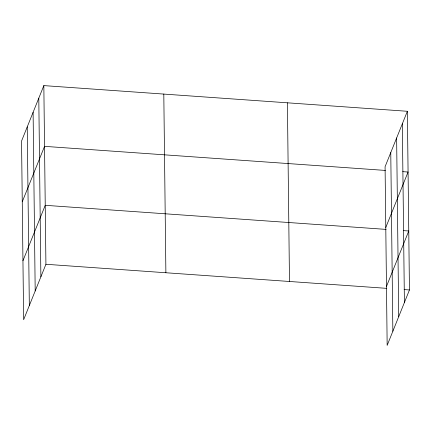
<?xml version="1.0" encoding="UTF-8"?>
<svg xmlns="http://www.w3.org/2000/svg" width="431" height="431" viewBox="0 0 431 431"><rect width="100%" height="100%" fill="white"/><g stroke="black" fill="none" stroke-linecap="round" stroke-linejoin="round"><path stroke-width="0.65" d="M43.838 85.607L21.55 141.045L23.635 319.716L45.923 264.278L43.838 85.607L407.365 111.284L409.45 289.955L387.162 345.393L385.077 166.722L407.365 111.284M22.261 201.794L44.544 146.351L385.411 170.434M22.945 260.755L45.233 205.312L386.101 229.394M385.788 227.471L408.071 172.034L402.743 171.657M386.478 286.432L408.76 230.994L403.432 230.617M45.923 264.278L386.79 288.355M404.116 289.578L409.45 289.955M402.322 123.832L404.407 302.503M396.628 137.985L398.718 316.656M390.766 152.569L392.856 331.24M287.402 102.81L289.487 281.481M163.802 94.082L165.887 272.753M38.795 98.149L40.88 276.821M33.101 112.308L35.191 290.979M27.239 126.892L29.324 305.563"/></g></svg>
